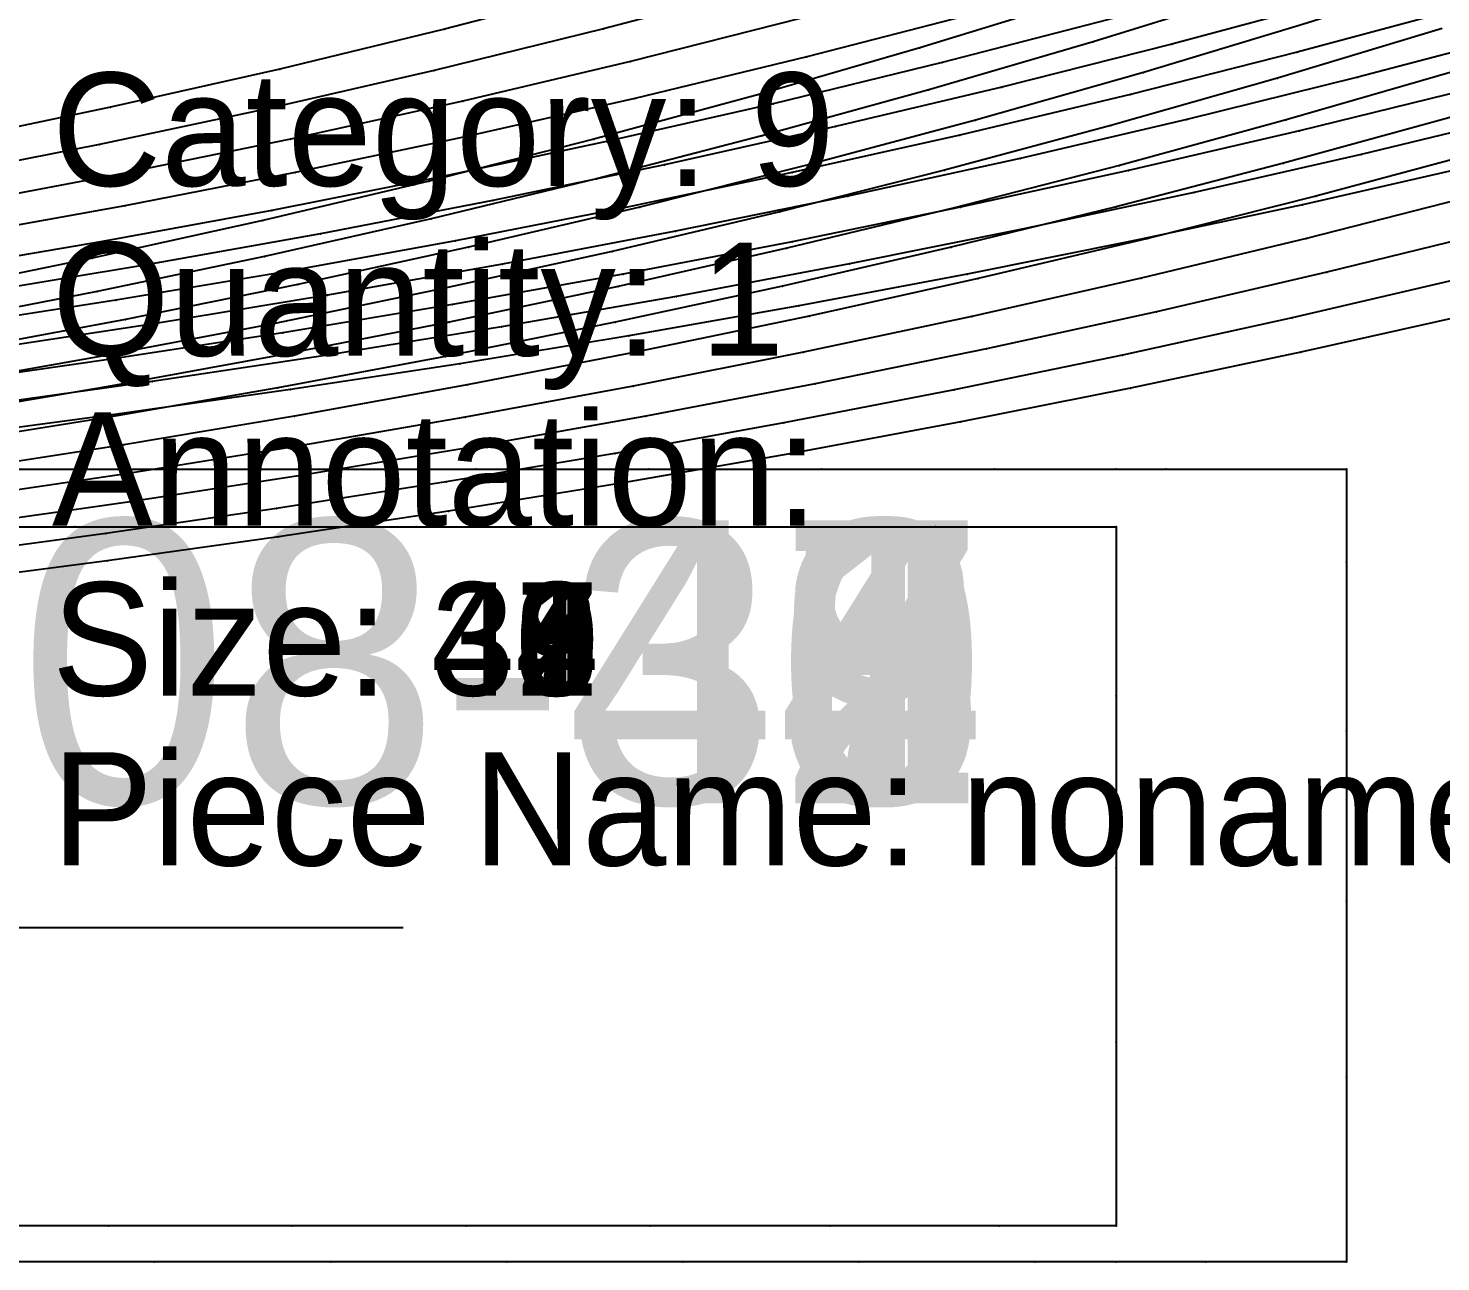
# Model space of a CAD drawing. Extents: x -2408 to 1029, y -526 to 2095.
# Drawn here: x 503.4 to 628.2, y 1315.1 to 1424 of the extents above; entities that cross this region are included whole.
import ezdxf

# ---------------------------------------------------------------- set-up
doc = ezdxf.new("R2010")
doc.units = 0
doc.layers.add('TEXT', color=7, linetype='Continuous')

# ---------------------------------------------------------------- blocks, each defined once
blk = doc.blocks.new(' -30')
at = {"layer": '1'}
blk.add_lwpolyline([(219.371839, 980.464949), (204.897519, 975.358333), (190.61272, 970.499773), (175.89827, 965.724167), (161.474439, 961.294645), (147.270055, 957.182145), (132.709902, 953.223638), (118.164563, 949.522165), (103.484284, 946.035751), (88.398786, 942.707071), (73.615428, 939.68744), (58.483676, 936.83641), (43.616732, 934.260061), (28.482044, 931.848513), (13.553322, 929.659705), (-1.822108, 927.580418), (-16.794361, 925.711826)], dxfattribs=at)
at = {"layer": '14'}
blk.add_lwpolyline([(221.335671, 994.693965), (206.941998, 989.526014), (192.480177, 984.520378), (177.890002, 979.692252), (163.289057, 975.10716), (149.057305, 970.891915), (134.311954, 966.791847), (119.499399, 962.940196), (104.958488, 959.413145), (90.028472, 956.046163), (75.046687, 952.918675), (59.910494, 950.006522), (44.840308, 947.342342), (29.635442, 944.875886), (14.498732, 942.621702), (-0.757536, 940.527919), (-15.940118, 938.605887)], dxfattribs=at)
at = {"layer": '3'}
for p in [(119.499399, 962.940196), (161.474439, 961.294645), (104.958488, 959.413145), (147.270055, 957.182145), (90.028472, 956.046163), (132.709902, 953.223638), (118.164563, 949.522165), (103.484284, 946.035751), (88.398786, 942.707071)]:
    blk.add_point(p, dxfattribs=at)
blk = doc.blocks.new('-30')
at = {"layer": '1'}
blk.add_lwpolyline([(254.476055, 710.970078), (269.894647, 710.970078), (285.173326, 710.970078), (300.627016, 710.970078), (315.905698, 710.970078), (331.144233, 710.970078), (346.422912, 710.970078), (357.174568, 710.970078), (361.592624, 710.970078), (377.494583, 710.970078), (377.494583, 702.757006), (377.494583, 687.830147), (377.494583, 672.819426), (377.494583, 657.302), (377.494583, 640.993118), (365.049252, 640.993118), (357.174568, 640.993118), (350.006083, 640.993118), (334.456517, 640.993118), (318.906934, 640.993118), (303.369102, 640.993118), (287.81953, 640.993118), (272.261036, 640.993118), (256.711458, 640.993118)], dxfattribs=at)
at = {"layer": '14'}
blk.add_lwpolyline([(250.181366, 705.890045), (265.227696, 705.890045), (280.355501, 705.890045), (295.359099, 705.890045), (310.486899, 705.890045), (325.525593, 705.890045), (341.212116, 705.890045), (357.174568, 705.890045), (357.174568, 705.890045), (357.174568, 690.948372), (357.174568, 675.75178), (357.174568, 660.385007), (357.174568, 644.168091), (357.174568, 644.168091), (346.829819, 644.168091), (331.91081, 644.168091), (316.027399, 644.168091), (299.78435, 644.168091), (284.36407, 644.168091), (268.186773, 644.168091), (249.224637, 644.168091)], dxfattribs=at)
at = {"layer": '2'}
for p in [(377.494583, 710.970078), (357.174568, 705.890045), (357.174568, 644.168091), (377.494583, 640.993118)]:
    blk.add_point(p, dxfattribs=at)
at = {"layer": '3'}
for p in [(269.894647, 710.970078), (285.173326, 710.970078), (300.627016, 710.970078), (315.905698, 710.970078), (331.144233, 710.970078), (346.422912, 710.970078), (357.174568, 710.970078), (361.592624, 710.970078), (265.227696, 705.890045), (280.355501, 705.890045), (295.359099, 705.890045), (310.486899, 705.890045), (325.525593, 705.890045), (341.212116, 705.890045), (357.174568, 705.890045), (377.494583, 702.757006), (357.174568, 690.948372), (377.494583, 687.830147), (357.174568, 675.75178), (377.494583, 672.819426), (357.174568, 660.385007), (377.494583, 657.302), (268.186773, 644.168091), (284.36407, 644.168091), (299.78435, 644.168091), (316.027399, 644.168091), (331.91081, 644.168091), (346.829819, 644.168091), (357.174568, 644.168091), (272.261036, 640.993118), (287.81953, 640.993118), (303.369102, 640.993118), (318.906934, 640.993118), (334.456517, 640.993118), (350.006083, 640.993118), (357.174568, 640.993118), (365.049252, 640.993118)]:
    blk.add_point(p, dxfattribs=at)
at = {"layer": '4'}
for p in [(357.174568, 710.970078), (357.174568, 705.890045), (357.174568, 644.168091), (357.174568, 640.993118)]:
    blk.add_point(p, dxfattribs=at)
at = {"layer": '7'}
blk.add_line((199.881668, 670.514069), (294.217625, 670.514069), dxfattribs=at)
at = {"layer": '1'}
for s, p in [('Category: 9', (263.194485, 735.981598)), ('Quantity: 1', (263.194485, 720.981598)), ('Annotation: ', (263.194485, 705.981598)), ('Size: 30', (263.194485, 690.981598)), ('Piece Name: noname', (263.194485, 675.981598))]:
    blk.add_text(s, height=10, dxfattribs=at).set_placement(p)
at = {"layer": 'TEXT', "color": 7}
blk.add_text('g08-30', height=25, dxfattribs=at).set_placement((241.65, 681.46))
blk = doc.blocks.new(' -31')
at = {"layer": '1'}
blk.add_lwpolyline([(219.857867, 975.87892), (205.622968, 971.021377), (191.274264, 966.332788), (176.777294, 961.830073), (162.292495, 957.58023), (147.544273, 953.509194), (132.93039, 949.727028), (118.347098, 946.195779), (103.622757, 942.869792), (88.846664, 939.767564), (74.028881, 936.886349), (59.221606, 934.227884), (44.328767, 931.764617), (28.970927, 929.425578), (14.022593, 927.325981), (-1.074514, 925.367278), (-16.06261, 923.572989)], dxfattribs=at)
at = {"layer": '14'}
blk.add_lwpolyline([(220.562271, 989.582892), (206.261899, 984.636801), (191.836249, 979.853162), (177.406281, 975.297875), (162.757441, 970.925727), (148.187858, 966.836368), (133.553548, 962.983394), (118.589086, 959.300981), (103.838785, 955.919554), (89.038004, 952.766953), (74.080566, 949.818442), (59.192565, 947.112229), (44.268387, 944.614557), (29.211158, 942.297216), (14.229339, 940.172583), (-0.871421, 938.191961), (-15.893527, 936.374721)], dxfattribs=at)
at = {"layer": '3'}
for p in [(133.553548, 962.983394), (176.777294, 961.830073), (118.589086, 959.300981), (162.292495, 957.58023), (103.838785, 955.919554), (147.544273, 953.509194), (89.038004, 952.766953), (132.93039, 949.727028), (118.347098, 946.195779), (103.622757, 942.869792), (88.846664, 939.767564)]:
    blk.add_point(p, dxfattribs=at)
blk = doc.blocks.new('-31')
at = {"layer": '1'}
blk.add_lwpolyline([(254.476055, 710.970078), (269.894647, 710.970078), (285.173326, 710.970078), (300.627016, 710.970078), (315.905698, 710.970078), (331.144233, 710.970078), (346.422912, 710.970078), (357.174568, 710.970078), (361.592624, 710.970078), (377.494583, 710.970078), (377.494583, 702.757006), (377.494583, 687.830147), (377.494583, 672.819426), (377.494583, 657.302), (377.494583, 640.993118), (365.049252, 640.993118), (357.174568, 640.993118), (350.006083, 640.993118), (334.456517, 640.993118), (318.906934, 640.993118), (303.369102, 640.993118), (287.81953, 640.993118), (272.261036, 640.993118), (256.711458, 640.993118)], dxfattribs=at)
at = {"layer": '14'}
blk.add_lwpolyline([(250.181366, 705.890045), (265.227696, 705.890045), (280.355501, 705.890045), (295.359099, 705.890045), (310.486899, 705.890045), (325.525593, 705.890045), (341.212116, 705.890045), (357.174568, 705.890045), (357.174568, 705.890045), (357.174568, 690.948372), (357.174568, 675.75178), (357.174568, 660.385007), (357.174568, 644.168091), (357.174568, 644.168091), (346.829819, 644.168091), (331.91081, 644.168091), (316.027399, 644.168091), (299.78435, 644.168091), (284.36407, 644.168091), (268.186773, 644.168091), (249.224637, 644.168091)], dxfattribs=at)
at = {"layer": '2'}
for p in [(377.494583, 710.970078), (357.174568, 705.890045), (357.174568, 644.168091), (377.494583, 640.993118)]:
    blk.add_point(p, dxfattribs=at)
at = {"layer": '3'}
for p in [(269.894647, 710.970078), (285.173326, 710.970078), (300.627016, 710.970078), (315.905698, 710.970078), (331.144233, 710.970078), (346.422912, 710.970078), (357.174568, 710.970078), (361.592624, 710.970078), (265.227696, 705.890045), (280.355501, 705.890045), (295.359099, 705.890045), (310.486899, 705.890045), (325.525593, 705.890045), (341.212116, 705.890045), (357.174568, 705.890045), (377.494583, 702.757006), (357.174568, 690.948372), (377.494583, 687.830147), (357.174568, 675.75178), (377.494583, 672.819426), (357.174568, 660.385007), (377.494583, 657.302), (268.186773, 644.168091), (284.36407, 644.168091), (299.78435, 644.168091), (316.027399, 644.168091), (331.91081, 644.168091), (346.829819, 644.168091), (357.174568, 644.168091), (272.261036, 640.993118), (287.81953, 640.993118), (303.369102, 640.993118), (318.906934, 640.993118), (334.456517, 640.993118), (350.006083, 640.993118), (357.174568, 640.993118), (365.049252, 640.993118)]:
    blk.add_point(p, dxfattribs=at)
at = {"layer": '4'}
for p in [(357.174568, 710.970078), (357.174568, 705.890045), (357.174568, 644.168091), (357.174568, 640.993118)]:
    blk.add_point(p, dxfattribs=at)
at = {"layer": '7'}
blk.add_line((199.881668, 670.514069), (294.217625, 670.514069), dxfattribs=at)
at = {"layer": '1'}
for s, p in [('Category: 9', (263.194485, 735.981598)), ('Quantity: 1', (263.194485, 720.981598)), ('Annotation: ', (263.194485, 705.981598)), ('Size: 31', (263.194485, 690.981598)), ('Piece Name: noname', (263.194485, 675.981598))]:
    blk.add_text(s, height=10, dxfattribs=at).set_placement(p)
at = {"layer": 'TEXT', "color": 7}
blk.add_text('g08-31', height=25, dxfattribs=at).set_placement((241.65, 681.46))
blk = doc.blocks.new(' -32')
at = {"layer": '1'}
blk.add_lwpolyline([(210.364599, 968.146057), (195.655611, 963.47221), (181.238031, 959.126345), (166.393119, 954.903956), (151.730816, 950.981879), (136.760752, 947.22716), (121.639578, 943.684047), (106.560619, 940.393873), (91.330345, 937.310262), (76.160148, 934.470587), (60.90343, 931.837583), (45.660933, 929.416777), (30.404479, 927.182491), (15.110406, 925.11284), (0.117968, 923.23896), (-15.214274, 921.474065)], dxfattribs=at)
at = {"layer": '14'}
blk.add_lwpolyline([(210.274209, 981.480985), (195.450557, 976.711731), (180.556721, 972.165743), (166.062207, 967.992017), (151.030064, 963.923373), (135.934062, 960.09737), (121.133007, 956.593085), (105.925133, 953.240219), (90.667766, 950.121329), (75.889856, 947.327482), (60.549207, 944.65308), (45.710204, 942.271121), (30.305737, 939.994784), (14.876294, 937.892793), (-0.029895, 936.012998), (-15.497729, 934.217485)], dxfattribs=at)
at = {"layer": '3'}
for p in [(135.934062, 960.09737), (181.238031, 959.126345), (121.133007, 956.593085), (166.393119, 954.903956), (105.925133, 953.240219), (151.730816, 950.981879), (90.667766, 950.121329), (136.760752, 947.22716), (121.639578, 943.684047), (106.560619, 940.393873), (91.330345, 937.310262)]:
    blk.add_point(p, dxfattribs=at)
blk = doc.blocks.new('-32')
at = {"layer": '1'}
blk.add_lwpolyline([(254.476055, 710.970078), (269.894647, 710.970078), (285.173326, 710.970078), (300.627016, 710.970078), (315.905698, 710.970078), (331.144233, 710.970078), (346.422912, 710.970078), (357.174568, 710.970078), (361.592624, 710.970078), (377.494583, 710.970078), (377.494583, 702.757006), (377.494583, 687.830147), (377.494583, 672.819426), (377.494583, 657.302), (377.494583, 640.993118), (365.049252, 640.993118), (357.174568, 640.993118), (350.006083, 640.993118), (334.456517, 640.993118), (318.906934, 640.993118), (303.369102, 640.993118), (287.81953, 640.993118), (272.261036, 640.993118), (256.711458, 640.993118)], dxfattribs=at)
at = {"layer": '14'}
blk.add_lwpolyline([(250.181366, 705.890045), (265.227696, 705.890045), (280.355501, 705.890045), (295.359099, 705.890045), (310.486899, 705.890045), (325.525593, 705.890045), (341.212116, 705.890045), (357.174568, 705.890045), (357.174568, 705.890045), (357.174568, 690.948372), (357.174568, 675.75178), (357.174568, 660.385007), (357.174568, 644.168091), (357.174568, 644.168091), (346.829819, 644.168091), (331.91081, 644.168091), (316.027399, 644.168091), (299.78435, 644.168091), (284.36407, 644.168091), (268.186773, 644.168091), (249.224637, 644.168091)], dxfattribs=at)
at = {"layer": '2'}
for p in [(377.494583, 710.970078), (357.174568, 705.890045), (357.174568, 644.168091), (377.494583, 640.993118)]:
    blk.add_point(p, dxfattribs=at)
at = {"layer": '3'}
for p in [(269.894647, 710.970078), (285.173326, 710.970078), (300.627016, 710.970078), (315.905698, 710.970078), (331.144233, 710.970078), (346.422912, 710.970078), (357.174568, 710.970078), (361.592624, 710.970078), (265.227696, 705.890045), (280.355501, 705.890045), (295.359099, 705.890045), (310.486899, 705.890045), (325.525593, 705.890045), (341.212116, 705.890045), (357.174568, 705.890045), (377.494583, 702.757006), (357.174568, 690.948372), (377.494583, 687.830147), (357.174568, 675.75178), (377.494583, 672.819426), (357.174568, 660.385007), (377.494583, 657.302), (268.186773, 644.168091), (284.36407, 644.168091), (299.78435, 644.168091), (316.027399, 644.168091), (331.91081, 644.168091), (346.829819, 644.168091), (357.174568, 644.168091), (272.261036, 640.993118), (287.81953, 640.993118), (303.369102, 640.993118), (318.906934, 640.993118), (334.456517, 640.993118), (350.006083, 640.993118), (357.174568, 640.993118), (365.049252, 640.993118)]:
    blk.add_point(p, dxfattribs=at)
at = {"layer": '4'}
for p in [(357.174568, 710.970078), (357.174568, 705.890045), (357.174568, 644.168091), (357.174568, 640.993118)]:
    blk.add_point(p, dxfattribs=at)
at = {"layer": '7'}
blk.add_line((199.881668, 670.514069), (294.217625, 670.514069), dxfattribs=at)
at = {"layer": '1'}
for s, p in [('Category: 9', (263.194485, 735.981598)), ('Quantity: 1', (263.194485, 720.981598)), ('Annotation: ', (263.194485, 705.981598)), ('Size: 32', (263.194485, 690.981598)), ('Piece Name: noname', (263.194485, 675.981598))]:
    blk.add_text(s, height=10, dxfattribs=at).set_placement(p)
at = {"layer": 'TEXT', "color": 7}
blk.add_text('g08-32', height=25, dxfattribs=at).set_placement((241.65, 681.46))
blk = doc.blocks.new(' -33')
at = {"layer": '1'}
blk.add_lwpolyline([(207.617936, 962.994501), (193.064115, 958.612652), (178.346321, 954.423466), (163.665673, 950.487449), (149.114829, 946.819649), (134.323275, 943.323471), (119.404475, 940.02864), (104.517089, 936.966438), (89.418252, 934.084416), (74.450729, 931.441655), (59.338726, 928.978533), (44.308779, 926.718636), (29.197201, 924.615951), (14.123243, 922.671332), (-1.2104, 920.84544), (-16.319175, 919.193337)], dxfattribs=at)
at = {"layer": '14'}
blk.add_lwpolyline([(210.726883, 977.274737), (196.064024, 972.749859), (181.175863, 968.403239), (166.379039, 964.334894), (151.520569, 960.496388), (136.31871, 956.819283), (121.349292, 953.43957), (106.33147, 950.282574), (91.26954, 947.344777), (76.050213, 944.601286), (60.91301, 942.084598), (45.637376, 939.745064), (30.44328, 937.599295), (15.124464, 935.597632), (-0.109531, 933.755664), (-15.360405, 932.061884)], dxfattribs=at)
at = {"layer": '3'}
for p in [(151.520569, 960.496388), (193.064115, 958.612652), (136.31871, 956.819283), (178.346321, 954.423466), (121.349292, 953.43957), (163.665673, 950.487449), (106.33147, 950.282574), (91.26954, 947.344777), (149.114829, 946.819649), (134.323275, 943.323471), (119.404475, 940.02864), (104.517089, 936.966438), (89.418252, 934.084416)]:
    blk.add_point(p, dxfattribs=at)
blk = doc.blocks.new('-33')
at = {"layer": '1'}
blk.add_lwpolyline([(254.476055, 710.970078), (269.894647, 710.970078), (285.173326, 710.970078), (300.627016, 710.970078), (315.905698, 710.970078), (331.144233, 710.970078), (346.422912, 710.970078), (357.174568, 710.970078), (361.592624, 710.970078), (377.494583, 710.970078), (377.494583, 702.757006), (377.494583, 687.830147), (377.494583, 672.819426), (377.494583, 657.302), (377.494583, 640.993118), (365.049252, 640.993118), (357.174568, 640.993118), (350.006083, 640.993118), (334.456517, 640.993118), (318.906934, 640.993118), (303.369102, 640.993118), (287.81953, 640.993118), (272.261036, 640.993118), (256.711458, 640.993118)], dxfattribs=at)
at = {"layer": '14'}
blk.add_lwpolyline([(250.181366, 705.890045), (265.227696, 705.890045), (280.355501, 705.890045), (295.359099, 705.890045), (310.486899, 705.890045), (325.525593, 705.890045), (341.212116, 705.890045), (357.174568, 705.890045), (357.174568, 705.890045), (357.174568, 690.948372), (357.174568, 675.75178), (357.174568, 660.385007), (357.174568, 644.168091), (357.174568, 644.168091), (346.829819, 644.168091), (331.91081, 644.168091), (316.027399, 644.168091), (299.78435, 644.168091), (284.36407, 644.168091), (268.186773, 644.168091), (249.224637, 644.168091)], dxfattribs=at)
at = {"layer": '2'}
for p in [(377.494583, 710.970078), (357.174568, 705.890045), (357.174568, 644.168091), (377.494583, 640.993118)]:
    blk.add_point(p, dxfattribs=at)
at = {"layer": '3'}
for p in [(269.894647, 710.970078), (285.173326, 710.970078), (300.627016, 710.970078), (315.905698, 710.970078), (331.144233, 710.970078), (346.422912, 710.970078), (357.174568, 710.970078), (361.592624, 710.970078), (265.227696, 705.890045), (280.355501, 705.890045), (295.359099, 705.890045), (310.486899, 705.890045), (325.525593, 705.890045), (341.212116, 705.890045), (357.174568, 705.890045), (377.494583, 702.757006), (357.174568, 690.948372), (377.494583, 687.830147), (357.174568, 675.75178), (377.494583, 672.819426), (357.174568, 660.385007), (377.494583, 657.302), (268.186773, 644.168091), (284.36407, 644.168091), (299.78435, 644.168091), (316.027399, 644.168091), (331.91081, 644.168091), (346.829819, 644.168091), (357.174568, 644.168091), (272.261036, 640.993118), (287.81953, 640.993118), (303.369102, 640.993118), (318.906934, 640.993118), (334.456517, 640.993118), (350.006083, 640.993118), (357.174568, 640.993118), (365.049252, 640.993118)]:
    blk.add_point(p, dxfattribs=at)
at = {"layer": '4'}
for p in [(357.174568, 710.970078), (357.174568, 705.890045), (357.174568, 644.168091), (357.174568, 640.993118)]:
    blk.add_point(p, dxfattribs=at)
at = {"layer": '7'}
blk.add_line((199.881668, 670.514069), (294.217625, 670.514069), dxfattribs=at)
at = {"layer": '1'}
for s, p in [('Category: 9', (263.194485, 735.981598)), ('Quantity: 1', (263.194485, 720.981598)), ('Annotation: ', (263.194485, 705.981598)), ('Size: 33', (263.194485, 690.981598)), ('Piece Name: noname', (263.194485, 675.981598))]:
    blk.add_text(s, height=10, dxfattribs=at).set_placement(p)
at = {"layer": 'TEXT', "color": 7}
blk.add_text('g08-33', height=25, dxfattribs=at).set_placement((241.65, 681.46))
blk = doc.blocks.new(' -34')
at = {"layer": '1'}
blk.add_lwpolyline([(323.77489, 999.382238), (309.583376, 993.859295), (295.338138, 988.470214), (281.109108, 983.246678), (266.762095, 978.134692), (252.286896, 973.137388), (237.838157, 968.31986), (223.103092, 963.607844), (208.533138, 959.17013), (193.822696, 954.922633), (179.127966, 950.917417), (164.555811, 947.175497), (149.750125, 943.602201), (134.836432, 940.230283), (119.93429, 937.083574), (104.830533, 934.115456), (89.846717, 931.384189), (74.719554, 928.832767), (59.6705, 926.488073), (44.544948, 924.308318), (29.448365, 922.292712), (14.010065, 920.384045), (-1.122059, 918.654773), (-16.32217, 917.059944)], dxfattribs=at)
at = {"layer": '14'}
blk.add_lwpolyline([(321.972214, 1012.318899), (307.630625, 1006.716876), (292.984256, 1001.141484), (278.832073, 995.92992), (264.64197, 990.856715), (250.39518, 985.909134), (236.097147, 981.112509), (221.672535, 976.46891), (207.255591, 972.041156), (192.613338, 967.776616), (178.070848, 963.777746), (163.47022, 959.995221), (148.521494, 956.358438), (133.815609, 953.008436), (119.06352, 949.868753), (104.26908, 946.936219), (89.315343, 944.18609), (74.447671, 941.655685), (59.438948, 939.295019), (44.51444, 937.126641), (29.567738, 935.115528), (14.496622, 933.232545), (-0.484855, 931.500543), (-15.863097, 929.870438)], dxfattribs=at)
at = {"layer": '3'}
for p in [(163.47022, 959.995221), (148.521494, 956.358438), (193.822696, 954.922633), (133.815609, 953.008436), (179.127966, 950.917417), (119.06352, 949.868753), (104.26908, 946.936219), (164.555811, 947.175497), (89.315343, 944.18609), (149.750125, 943.602201), (134.836432, 940.230283), (119.93429, 937.083574), (104.830533, 934.115456), (89.846717, 931.384189)]:
    blk.add_point(p, dxfattribs=at)
blk = doc.blocks.new('-34')
at = {"layer": '1'}
blk.add_lwpolyline([(254.476055, 710.970078), (269.894647, 710.970078), (285.173326, 710.970078), (300.627016, 710.970078), (315.905698, 710.970078), (331.144233, 710.970078), (346.422912, 710.970078), (357.174568, 710.970078), (361.592624, 710.970078), (377.494583, 710.970078), (377.494583, 702.757006), (377.494583, 687.830147), (377.494583, 672.819426), (377.494583, 657.302), (377.494583, 640.993118), (365.049252, 640.993118), (357.174568, 640.993118), (350.006083, 640.993118), (334.456517, 640.993118), (318.906934, 640.993118), (303.369102, 640.993118), (287.81953, 640.993118), (272.261036, 640.993118), (256.711458, 640.993118)], dxfattribs=at)
at = {"layer": '14'}
blk.add_lwpolyline([(250.181366, 705.890045), (265.227696, 705.890045), (280.355501, 705.890045), (295.359099, 705.890045), (310.486899, 705.890045), (325.525593, 705.890045), (341.212116, 705.890045), (357.174568, 705.890045), (357.174568, 705.890045), (357.174568, 690.948372), (357.174568, 675.75178), (357.174568, 660.385007), (357.174568, 644.168091), (357.174568, 644.168091), (346.829819, 644.168091), (331.91081, 644.168091), (316.027399, 644.168091), (299.78435, 644.168091), (284.36407, 644.168091), (268.186773, 644.168091), (249.224637, 644.168091)], dxfattribs=at)
at = {"layer": '2'}
for p in [(377.494583, 710.970078), (357.174568, 705.890045), (357.174568, 644.168091), (377.494583, 640.993118)]:
    blk.add_point(p, dxfattribs=at)
at = {"layer": '3'}
for p in [(269.894647, 710.970078), (285.173326, 710.970078), (300.627016, 710.970078), (315.905698, 710.970078), (331.144233, 710.970078), (346.422912, 710.970078), (357.174568, 710.970078), (361.592624, 710.970078), (265.227696, 705.890045), (280.355501, 705.890045), (295.359099, 705.890045), (310.486899, 705.890045), (325.525593, 705.890045), (341.212116, 705.890045), (357.174568, 705.890045), (377.494583, 702.757006), (357.174568, 690.948372), (377.494583, 687.830147), (357.174568, 675.75178), (377.494583, 672.819426), (357.174568, 660.385007), (377.494583, 657.302), (268.186773, 644.168091), (284.36407, 644.168091), (299.78435, 644.168091), (316.027399, 644.168091), (331.91081, 644.168091), (346.829819, 644.168091), (357.174568, 644.168091), (272.261036, 640.993118), (287.81953, 640.993118), (303.369102, 640.993118), (318.906934, 640.993118), (334.456517, 640.993118), (350.006083, 640.993118), (357.174568, 640.993118), (365.049252, 640.993118)]:
    blk.add_point(p, dxfattribs=at)
at = {"layer": '4'}
for p in [(357.174568, 710.970078), (357.174568, 705.890045), (357.174568, 644.168091), (357.174568, 640.993118)]:
    blk.add_point(p, dxfattribs=at)
at = {"layer": '7'}
blk.add_line((199.881668, 670.514069), (294.217625, 670.514069), dxfattribs=at)
at = {"layer": '1'}
for s, p in [('Category: 9', (263.194485, 735.981598)), ('Quantity: 1', (263.194485, 720.981598)), ('Annotation: ', (263.194485, 705.981598)), ('Size: 34', (263.194485, 690.981598)), ('Piece Name: noname', (263.194485, 675.981598))]:
    blk.add_text(s, height=10, dxfattribs=at).set_placement(p)
at = {"layer": 'TEXT', "color": 7}
blk.add_text('g08-34', height=25, dxfattribs=at).set_placement((241.65, 681.46))
blk = doc.blocks.new(' -35')
at = {"layer": '1'}
blk.add_lwpolyline([(324.395031, 994.319508), (310.122707, 988.916618), (295.777125, 983.645488), (281.137255, 978.433597), (266.689322, 973.449837), (251.956224, 968.528416), (237.405527, 963.853334), (222.877869, 959.398779), (208.204056, 955.124754), (193.609526, 951.100939), (178.818648, 947.251648), (164.247615, 943.680786), (149.353601, 940.252384), (134.579422, 937.067447), (119.596453, 934.051586), (104.785757, 931.276596), (89.728332, 928.65774), (74.835692, 926.259145), (59.179039, 923.928092), (44.541241, 921.910511), (29.381633, 919.969584), (14.403487, 918.187392), (-1.331187, 916.461199), (-16.228949, 914.967156)], dxfattribs=at)
at = {"layer": '14'}
blk.add_lwpolyline([(330.768901, 1010.399033), (316.325273, 1004.817432), (301.918447, 999.41246), (287.364578, 994.123794), (272.773971, 988.973141), (258.12432, 983.956046), (243.349791, 979.078066), (228.58532, 974.409139), (213.758052, 969.943316), (198.699287, 965.649797), (183.744555, 961.62825), (168.731563, 957.828542), (154.048305, 954.33759), (138.932362, 950.971169), (123.770254, 947.820037), (108.565897, 944.880925), (93.199124, 942.128623), (77.922058, 939.599068), (62.501389, 937.241845), (47.168491, 935.077929), (31.115596, 932.983628), (16.332593, 931.194477), (0.943787, 929.472944), (-14.151574, 927.926407)], dxfattribs=at)
at = {"layer": '3'}
for p in [(183.744555, 961.62825), (168.731563, 957.828542), (154.048305, 954.33759), (138.932362, 950.971169), (193.609526, 951.100939), (123.770254, 947.820037), (178.818648, 947.251648), (108.565897, 944.880925), (164.247615, 943.680786), (93.199124, 942.128623), (149.353601, 940.252384), (134.579422, 937.067447), (119.596453, 934.051586), (104.785757, 931.276596), (89.728332, 928.65774)]:
    blk.add_point(p, dxfattribs=at)
blk = doc.blocks.new('-35')
at = {"layer": '1'}
blk.add_lwpolyline([(254.476055, 710.970078), (269.894647, 710.970078), (285.173326, 710.970078), (300.627016, 710.970078), (315.905698, 710.970078), (331.144233, 710.970078), (346.422912, 710.970078), (357.174568, 710.970078), (361.592624, 710.970078), (377.494583, 710.970078), (377.494583, 702.757006), (377.494583, 687.830147), (377.494583, 672.819426), (377.494583, 657.302), (377.494583, 640.993118), (365.049252, 640.993118), (357.174568, 640.993118), (350.006083, 640.993118), (334.456517, 640.993118), (318.906934, 640.993118), (303.369102, 640.993118), (287.81953, 640.993118), (272.261036, 640.993118), (256.711458, 640.993118)], dxfattribs=at)
at = {"layer": '14'}
blk.add_lwpolyline([(250.181366, 705.890045), (265.227696, 705.890045), (280.355501, 705.890045), (295.359099, 705.890045), (310.486899, 705.890045), (325.525593, 705.890045), (341.212116, 705.890045), (357.174568, 705.890045), (357.174568, 705.890045), (357.174568, 690.948372), (357.174568, 675.75178), (357.174568, 660.385007), (357.174568, 644.168091), (357.174568, 644.168091), (346.829819, 644.168091), (331.91081, 644.168091), (316.027399, 644.168091), (299.78435, 644.168091), (284.36407, 644.168091), (268.186773, 644.168091), (249.224637, 644.168091)], dxfattribs=at)
at = {"layer": '2'}
for p in [(377.494583, 710.970078), (357.174568, 705.890045), (357.174568, 644.168091), (377.494583, 640.993118)]:
    blk.add_point(p, dxfattribs=at)
at = {"layer": '3'}
for p in [(269.894647, 710.970078), (285.173326, 710.970078), (300.627016, 710.970078), (315.905698, 710.970078), (331.144233, 710.970078), (346.422912, 710.970078), (357.174568, 710.970078), (361.592624, 710.970078), (265.227696, 705.890045), (280.355501, 705.890045), (295.359099, 705.890045), (310.486899, 705.890045), (325.525593, 705.890045), (341.212116, 705.890045), (357.174568, 705.890045), (377.494583, 702.757006), (357.174568, 690.948372), (377.494583, 687.830147), (357.174568, 675.75178), (377.494583, 672.819426), (357.174568, 660.385007), (377.494583, 657.302), (268.186773, 644.168091), (284.36407, 644.168091), (299.78435, 644.168091), (316.027399, 644.168091), (331.91081, 644.168091), (346.829819, 644.168091), (357.174568, 644.168091), (272.261036, 640.993118), (287.81953, 640.993118), (303.369102, 640.993118), (318.906934, 640.993118), (334.456517, 640.993118), (350.006083, 640.993118), (357.174568, 640.993118), (365.049252, 640.993118)]:
    blk.add_point(p, dxfattribs=at)
at = {"layer": '4'}
for p in [(357.174568, 710.970078), (357.174568, 705.890045), (357.174568, 644.168091), (357.174568, 640.993118)]:
    blk.add_point(p, dxfattribs=at)
at = {"layer": '7'}
blk.add_line((199.881668, 670.514069), (294.217625, 670.514069), dxfattribs=at)
at = {"layer": '1'}
for s, p in [('Category: 9', (263.194485, 735.981598)), ('Quantity: 1', (263.194485, 720.981598)), ('Annotation: ', (263.194485, 705.981598)), ('Size: 35', (263.194485, 690.981598)), ('Piece Name: noname', (263.194485, 675.981598))]:
    blk.add_text(s, height=10, dxfattribs=at).set_placement(p)
at = {"layer": 'TEXT', "color": 7}
blk.add_text('g08-35', height=25, dxfattribs=at).set_placement((241.65, 681.46))
blk = doc.blocks.new(' -36')
at = {"layer": '1'}
blk.add_lwpolyline([(327.665091, 990.406515), (313.365199, 985.106301), (298.96887, 979.947551), (284.431298, 974.897587), (269.941111, 970.007791), (255.322968, 965.246675), (240.723951, 960.691952), (225.785996, 956.252088), (211.066507, 952.102962), (196.44568, 948.202843), (181.61533, 944.469296), (166.641703, 940.921957), (151.713226, 937.602397), (136.533123, 934.443816), (121.520277, 931.529785), (106.279591, 928.778564), (91.196515, 926.253528), (76.000404, 923.896584), (60.862701, 921.722258), (45.703331, 919.703248), (30.553345, 917.828484), (15.36051, 916.081235), (0.366159, 914.490822), (-14.855243, 913.015167)], dxfattribs=at)
at = {"layer": '14'}
blk.add_lwpolyline([(324.861905, 1002.891461), (310.637429, 997.630582), (296.362728, 992.506399), (282.056179, 987.509353), (267.692629, 982.640505), (253.205126, 977.903093), (238.733456, 973.364898), (224.20328, 969.017382), (209.441662, 964.827063), (194.792668, 960.895344), (180.089203, 957.171235), (165.024906, 953.581888), (150.222543, 950.273097), (135.376578, 947.166184), (120.490573, 944.258239), (105.44078, 941.523952), (90.485111, 939.003368), (74.786101, 936.556132), (60.373333, 934.476824), (45.341251, 932.46284), (30.179325, 930.574341), (15.113374, 928.831544), (0.032828, 927.222548), (-15.463604, 925.711815)], dxfattribs=at)
at = {"layer": '3'}
for p in [(194.792668, 960.895344), (180.089203, 957.171235), (165.024906, 953.581888), (150.222543, 950.273097), (196.44568, 948.202843), (135.376578, 947.166184), (120.490573, 944.258239), (181.61533, 944.469296), (105.44078, 941.523952), (166.641703, 940.921957), (90.485111, 939.003368), (151.713226, 937.602397), (136.533123, 934.443816), (121.520277, 931.529785), (106.279591, 928.778564), (91.196515, 926.253528)]:
    blk.add_point(p, dxfattribs=at)
blk = doc.blocks.new('-36')
at = {"layer": '1'}
blk.add_lwpolyline([(254.476055, 710.970078), (269.894647, 710.970078), (285.173326, 710.970078), (300.627016, 710.970078), (315.905698, 710.970078), (331.144233, 710.970078), (346.422912, 710.970078), (357.174568, 710.970078), (361.592624, 710.970078), (377.494583, 710.970078), (377.494583, 702.757006), (377.494583, 687.830147), (377.494583, 672.819426), (377.494583, 657.302), (377.494583, 640.993118), (365.049252, 640.993118), (357.174568, 640.993118), (350.006083, 640.993118), (334.456517, 640.993118), (318.906934, 640.993118), (303.369102, 640.993118), (287.81953, 640.993118), (272.261036, 640.993118), (256.711458, 640.993118)], dxfattribs=at)
at = {"layer": '14'}
blk.add_lwpolyline([(250.181366, 705.890045), (265.227696, 705.890045), (280.355501, 705.890045), (295.359099, 705.890045), (310.486899, 705.890045), (325.525593, 705.890045), (341.212116, 705.890045), (357.174568, 705.890045), (357.174568, 705.890045), (357.174568, 690.948372), (357.174568, 675.75178), (357.174568, 660.385007), (357.174568, 644.168091), (357.174568, 644.168091), (346.829819, 644.168091), (331.91081, 644.168091), (316.027399, 644.168091), (299.78435, 644.168091), (284.36407, 644.168091), (268.186773, 644.168091), (249.224637, 644.168091)], dxfattribs=at)
at = {"layer": '2'}
for p in [(377.494583, 710.970078), (357.174568, 705.890045), (357.174568, 644.168091), (377.494583, 640.993118)]:
    blk.add_point(p, dxfattribs=at)
at = {"layer": '3'}
for p in [(269.894647, 710.970078), (285.173326, 710.970078), (300.627016, 710.970078), (315.905698, 710.970078), (331.144233, 710.970078), (346.422912, 710.970078), (357.174568, 710.970078), (361.592624, 710.970078), (265.227696, 705.890045), (280.355501, 705.890045), (295.359099, 705.890045), (310.486899, 705.890045), (325.525593, 705.890045), (341.212116, 705.890045), (357.174568, 705.890045), (377.494583, 702.757006), (357.174568, 690.948372), (377.494583, 687.830147), (357.174568, 675.75178), (377.494583, 672.819426), (357.174568, 660.385007), (377.494583, 657.302), (268.186773, 644.168091), (284.36407, 644.168091), (299.78435, 644.168091), (316.027399, 644.168091), (331.91081, 644.168091), (346.829819, 644.168091), (357.174568, 644.168091), (272.261036, 640.993118), (287.81953, 640.993118), (303.369102, 640.993118), (318.906934, 640.993118), (334.456517, 640.993118), (350.006083, 640.993118), (357.174568, 640.993118), (365.049252, 640.993118)]:
    blk.add_point(p, dxfattribs=at)
at = {"layer": '4'}
for p in [(357.174568, 710.970078), (357.174568, 705.890045), (357.174568, 644.168091), (357.174568, 640.993118)]:
    blk.add_point(p, dxfattribs=at)
at = {"layer": '7'}
blk.add_line((199.881668, 670.514069), (294.217625, 670.514069), dxfattribs=at)
at = {"layer": '1'}
for s, p in [('Category: 9', (263.194485, 735.981598)), ('Quantity: 1', (263.194485, 720.981598)), ('Annotation: ', (263.194485, 705.981598)), ('Size: 36', (263.194485, 690.981598)), ('Piece Name: noname', (263.194485, 675.981598))]:
    blk.add_text(s, height=10, dxfattribs=at).set_placement(p)
at = {"layer": 'TEXT', "color": 7}
blk.add_text('g08-36', height=25, dxfattribs=at).set_placement((241.65, 681.46))
blk = doc.blocks.new(' -37')
at = {"layer": '1'}
blk.add_lwpolyline([(326.713546, 985.019872), (312.254181, 979.859861), (298.025051, 974.926161), (283.478154, 970.017862), (268.968087, 965.28685), (254.315715, 960.702782), (239.918335, 956.399406), (225.151075, 952.199995), (210.505552, 948.252075), (195.627925, 944.462208), (181.036996, 940.95584), (166.062631, 937.568278), (151.222245, 934.417364), (136.163859, 931.425551), (121.347156, 928.678531), (106.217931, 926.068602), (91.393289, 923.693421), (76.20749, 921.436391), (61.269209, 919.37503), (46.041508, 917.421138), (30.69776, 915.591858), (15.438227, 913.904222), (0.507643, 912.382616), (-14.778713, 910.959608)], dxfattribs=at)
at = {"layer": '14'}
blk.add_lwpolyline([(319.141126, 995.796442), (304.48299, 990.600012), (289.793064, 985.533452), (275.043086, 980.604876), (260.164446, 975.817985), (245.301592, 971.239952), (230.203103, 966.811774), (215.218174, 962.648655), (200.175046, 958.69944), (185.077403, 954.962813), (170.333237, 951.528665), (155.139041, 948.207013), (139.901328, 945.091725), (124.623707, 942.179807), (109.179194, 939.445591), (93.832485, 936.927775), (78.337437, 934.575235), (62.936941, 932.41251), (47.515296, 930.404682), (31.961469, 928.5227), (16.506599, 926.790005), (1.361923, 925.227311), (-14.120774, 923.76841)], dxfattribs=at)
at = {"layer": '3'}
for p in [(200.175046, 958.69944), (185.077403, 954.962813), (170.333237, 951.528665), (155.139041, 948.207013), (139.901328, 945.091725), (195.627925, 944.462208), (124.623707, 942.179807), (181.036996, 940.95584), (109.179194, 939.445591), (93.832485, 936.927775), (166.062631, 937.568278), (151.222245, 934.417364), (136.163859, 931.425551), (121.347156, 928.678531), (106.217931, 926.068602), (91.393289, 923.693421)]:
    blk.add_point(p, dxfattribs=at)
blk = doc.blocks.new('-37')
at = {"layer": '1'}
blk.add_lwpolyline([(254.476055, 710.970078), (269.894647, 710.970078), (285.173326, 710.970078), (300.627016, 710.970078), (315.905698, 710.970078), (331.144233, 710.970078), (346.422912, 710.970078), (357.174568, 710.970078), (361.592624, 710.970078), (377.494583, 710.970078), (377.494583, 702.757006), (377.494583, 687.830147), (377.494583, 672.819426), (377.494583, 657.302), (377.494583, 640.993118), (365.049252, 640.993118), (357.174568, 640.993118), (350.006083, 640.993118), (334.456517, 640.993118), (318.906934, 640.993118), (303.369102, 640.993118), (287.81953, 640.993118), (272.261036, 640.993118), (256.711458, 640.993118)], dxfattribs=at)
at = {"layer": '14'}
blk.add_lwpolyline([(250.181366, 705.890045), (265.227696, 705.890045), (280.355501, 705.890045), (295.359099, 705.890045), (310.486899, 705.890045), (325.525593, 705.890045), (341.212116, 705.890045), (357.174568, 705.890045), (357.174568, 705.890045), (357.174568, 690.948372), (357.174568, 675.75178), (357.174568, 660.385007), (357.174568, 644.168091), (357.174568, 644.168091), (346.829819, 644.168091), (331.91081, 644.168091), (316.027399, 644.168091), (299.78435, 644.168091), (284.36407, 644.168091), (268.186773, 644.168091), (249.224637, 644.168091)], dxfattribs=at)
at = {"layer": '2'}
for p in [(377.494583, 710.970078), (357.174568, 705.890045), (357.174568, 644.168091), (377.494583, 640.993118)]:
    blk.add_point(p, dxfattribs=at)
at = {"layer": '3'}
for p in [(269.894647, 710.970078), (285.173326, 710.970078), (300.627016, 710.970078), (315.905698, 710.970078), (331.144233, 710.970078), (346.422912, 710.970078), (357.174568, 710.970078), (361.592624, 710.970078), (265.227696, 705.890045), (280.355501, 705.890045), (295.359099, 705.890045), (310.486899, 705.890045), (325.525593, 705.890045), (341.212116, 705.890045), (357.174568, 705.890045), (377.494583, 702.757006), (357.174568, 690.948372), (377.494583, 687.830147), (357.174568, 675.75178), (377.494583, 672.819426), (357.174568, 660.385007), (377.494583, 657.302), (268.186773, 644.168091), (284.36407, 644.168091), (299.78435, 644.168091), (316.027399, 644.168091), (331.91081, 644.168091), (346.829819, 644.168091), (357.174568, 644.168091), (272.261036, 640.993118), (287.81953, 640.993118), (303.369102, 640.993118), (318.906934, 640.993118), (334.456517, 640.993118), (350.006083, 640.993118), (357.174568, 640.993118), (365.049252, 640.993118)]:
    blk.add_point(p, dxfattribs=at)
at = {"layer": '4'}
for p in [(357.174568, 710.970078), (357.174568, 705.890045), (357.174568, 644.168091), (357.174568, 640.993118)]:
    blk.add_point(p, dxfattribs=at)
at = {"layer": '7'}
blk.add_line((199.881668, 670.514069), (294.217625, 670.514069), dxfattribs=at)
at = {"layer": '1'}
for s, p in [('Category: 9', (263.194485, 735.981598)), ('Quantity: 1', (263.194485, 720.981598)), ('Annotation: ', (263.194485, 705.981598)), ('Size: 37', (263.194485, 690.981598)), ('Piece Name: noname', (263.194485, 675.981598))]:
    blk.add_text(s, height=10, dxfattribs=at).set_placement(p)
at = {"layer": 'TEXT', "color": 7}
blk.add_text('g08-37', height=25, dxfattribs=at).set_placement((241.65, 681.46))
blk = doc.blocks.new(' -38')
at = {"layer": '1'}
blk.add_lwpolyline([(329.60502, 981.207307), (315.174494, 976.166699), (300.041979, 971.031052), (285.892736, 966.381595), (271.183397, 961.723385), (256.567472, 957.290031), (241.745368, 953.00383), (227.176045, 949.002989), (212.243566, 945.11853), (197.426699, 941.475858), (182.395818, 937.991698), (167.365762, 934.716064), (152.248748, 931.626818), (137.299767, 928.769494), (122.109905, 926.061426), (107.010754, 923.557933), (91.761032, 921.210529), (76.654194, 919.053324), (61.359018, 917.023469), (46.399424, 915.173265), (31.071333, 913.4097), (15.760392, 911.778752), (0.404646, 910.275068), (-14.93296, 908.905446)], dxfattribs=at)
at = {"layer": '14'}
blk.add_lwpolyline([(325.998783, 993.403265), (311.682901, 988.399044), (297.31357, 983.509987), (282.898169, 978.759315), (268.354946, 974.143311), (253.83341, 969.726377), (239.076039, 965.446552), (224.441367, 961.41823), (209.753002, 957.58873), (195.014266, 953.956908), (179.902294, 950.44814), (165.071806, 947.211889), (150.20081, 944.167781), (135.292497, 941.313157), (120.216259, 938.622201), (105.242719, 936.136924), (90.241725, 933.824134), (75.09389, 931.657668), (60.047842, 929.6593), (44.866851, 927.78208), (29.788284, 926.045265), (14.695885, 924.435176), (-0.832111, 922.914813), (-15.949796, 921.564841)], dxfattribs=at)
at = {"layer": '3'}
for p in [(195.014266, 953.956908), (179.902294, 950.44814), (165.071806, 947.211889), (150.20081, 944.167781), (135.292497, 941.313157), (197.426699, 941.475858), (120.216259, 938.622201), (182.395818, 937.991698), (105.242719, 936.136924), (167.365762, 934.716064), (90.241725, 933.824134), (152.248748, 931.626818), (137.299767, 928.769494), (122.109905, 926.061426), (107.010754, 923.557933), (91.761032, 921.210529)]:
    blk.add_point(p, dxfattribs=at)
blk = doc.blocks.new('-38')
at = {"layer": '1'}
blk.add_lwpolyline([(254.476055, 710.970078), (269.894647, 710.970078), (285.173326, 710.970078), (300.627016, 710.970078), (315.905698, 710.970078), (331.144233, 710.970078), (346.422912, 710.970078), (357.174568, 710.970078), (361.592624, 710.970078), (377.494583, 710.970078), (377.494583, 702.757006), (377.494583, 687.830147), (377.494583, 672.819426), (377.494583, 657.302), (377.494583, 640.993118), (365.049252, 640.993118), (357.174568, 640.993118), (350.006083, 640.993118), (334.456517, 640.993118), (318.906934, 640.993118), (303.369102, 640.993118), (287.81953, 640.993118), (272.261036, 640.993118), (256.711458, 640.993118)], dxfattribs=at)
at = {"layer": '14'}
blk.add_lwpolyline([(250.181366, 705.890045), (265.227696, 705.890045), (280.355501, 705.890045), (295.359099, 705.890045), (310.486899, 705.890045), (325.525593, 705.890045), (341.212116, 705.890045), (357.174568, 705.890045), (357.174568, 705.890045), (357.174568, 690.948372), (357.174568, 675.75178), (357.174568, 660.385007), (357.174568, 644.168091), (357.174568, 644.168091), (346.829819, 644.168091), (331.91081, 644.168091), (316.027399, 644.168091), (299.78435, 644.168091), (284.36407, 644.168091), (268.186773, 644.168091), (249.224637, 644.168091)], dxfattribs=at)
at = {"layer": '2'}
for p in [(377.494583, 710.970078), (357.174568, 705.890045), (357.174568, 644.168091), (377.494583, 640.993118)]:
    blk.add_point(p, dxfattribs=at)
at = {"layer": '3'}
for p in [(269.894647, 710.970078), (285.173326, 710.970078), (300.627016, 710.970078), (315.905698, 710.970078), (331.144233, 710.970078), (346.422912, 710.970078), (357.174568, 710.970078), (361.592624, 710.970078), (265.227696, 705.890045), (280.355501, 705.890045), (295.359099, 705.890045), (310.486899, 705.890045), (325.525593, 705.890045), (341.212116, 705.890045), (357.174568, 705.890045), (377.494583, 702.757006), (357.174568, 690.948372), (377.494583, 687.830147), (357.174568, 675.75178), (377.494583, 672.819426), (357.174568, 660.385007), (377.494583, 657.302), (268.186773, 644.168091), (284.36407, 644.168091), (299.78435, 644.168091), (316.027399, 644.168091), (331.91081, 644.168091), (346.829819, 644.168091), (357.174568, 644.168091), (272.261036, 640.993118), (287.81953, 640.993118), (303.369102, 640.993118), (318.906934, 640.993118), (334.456517, 640.993118), (350.006083, 640.993118), (357.174568, 640.993118), (365.049252, 640.993118)]:
    blk.add_point(p, dxfattribs=at)
at = {"layer": '4'}
for p in [(357.174568, 710.970078), (357.174568, 705.890045), (357.174568, 644.168091), (357.174568, 640.993118)]:
    blk.add_point(p, dxfattribs=at)
at = {"layer": '7'}
blk.add_line((199.881668, 670.514069), (294.217625, 670.514069), dxfattribs=at)
at = {"layer": '1'}
for s, p in [('Category: 9', (263.194485, 735.981598)), ('Quantity: 1', (263.194485, 720.981598)), ('Annotation: ', (263.194485, 705.981598)), ('Size: 38', (263.194485, 690.981598)), ('Piece Name: noname', (263.194485, 675.981598))]:
    blk.add_text(s, height=10, dxfattribs=at).set_placement(p)
at = {"layer": 'TEXT', "color": 7}
blk.add_text('g08-38', height=25, dxfattribs=at).set_placement((241.65, 681.46))
blk = doc.blocks.new(' -39')
at = {"layer": '1'}
blk.add_lwpolyline([(326.050681, 975.254689), (311.673727, 970.402362), (297.01612, 965.605862), (282.544657, 961.04305), (267.955798, 956.631239), (253.377553, 952.421584), (238.61777, 948.366901), (223.934031, 944.541689), (209.151466, 940.896136), (194.373578, 937.45255), (179.378019, 934.159646), (164.51737, 931.092732), (149.483109, 928.184177), (134.551585, 925.483686), (119.669525, 922.972593), (104.679576, 920.618055), (89.609161, 918.417101), (74.573508, 916.375308), (59.416902, 914.457557), (44.347942, 912.678232), (29.22985, 911.018424), (14.133778, 909.485977), (-0.887692, 908.084533), (-16.006542, 906.796746)], dxfattribs=at)
at = {"layer": '14'}
blk.add_lwpolyline([(320.089688, 986.639203), (305.355223, 981.684435), (289.831776, 976.640529), (275.657516, 972.211889), (260.764846, 967.754209), (245.630299, 963.44125), (230.622392, 959.385918), (215.560643, 955.534004), (200.44838, 951.884311), (185.713739, 948.529376), (170.511823, 945.27408), (155.269365, 942.215085), (139.989554, 939.349648), (124.53858, 936.651619), (109.193841, 934.162098), (93.696294, 931.829309), (78.300347, 929.680899), (62.88401, 927.683033), (47.330246, 925.806764), (31.881892, 924.073645), (16.419716, 922.470906), (1.285714, 921.031759), (-14.201068, 919.688187)], dxfattribs=at)
at = {"layer": '3'}
for p in [(200.44838, 951.884311), (185.713739, 948.529376), (170.511823, 945.27408), (155.269365, 942.215085), (139.989554, 939.349648), (194.373578, 937.45255), (124.53858, 936.651619), (109.193841, 934.162098), (179.378019, 934.159646), (93.696294, 931.829309), (164.51737, 931.092732), (149.483109, 928.184177), (134.551585, 925.483686), (119.669525, 922.972593), (104.679576, 920.618055), (89.609161, 918.417101)]:
    blk.add_point(p, dxfattribs=at)
blk = doc.blocks.new('-39')
at = {"layer": '1'}
blk.add_lwpolyline([(254.476055, 710.970078), (269.894647, 710.970078), (285.173326, 710.970078), (300.627016, 710.970078), (315.905698, 710.970078), (331.144233, 710.970078), (346.422912, 710.970078), (357.174568, 710.970078), (361.592624, 710.970078), (377.494583, 710.970078), (377.494583, 702.757006), (377.494583, 687.830147), (377.494583, 672.819426), (377.494583, 657.302), (377.494583, 640.993118), (365.049252, 640.993118), (357.174568, 640.993118), (350.006083, 640.993118), (334.456517, 640.993118), (318.906934, 640.993118), (303.369102, 640.993118), (287.81953, 640.993118), (272.261036, 640.993118), (256.711458, 640.993118)], dxfattribs=at)
at = {"layer": '14'}
blk.add_lwpolyline([(250.181366, 705.890045), (265.227696, 705.890045), (280.355501, 705.890045), (295.359099, 705.890045), (310.486899, 705.890045), (325.525593, 705.890045), (341.212116, 705.890045), (357.174568, 705.890045), (357.174568, 705.890045), (357.174568, 690.948372), (357.174568, 675.75178), (357.174568, 660.385007), (357.174568, 644.168091), (357.174568, 644.168091), (346.829819, 644.168091), (331.91081, 644.168091), (316.027399, 644.168091), (299.78435, 644.168091), (284.36407, 644.168091), (268.186773, 644.168091), (249.224637, 644.168091)], dxfattribs=at)
at = {"layer": '2'}
for p in [(377.494583, 710.970078), (357.174568, 705.890045), (357.174568, 644.168091), (377.494583, 640.993118)]:
    blk.add_point(p, dxfattribs=at)
at = {"layer": '3'}
for p in [(269.894647, 710.970078), (285.173326, 710.970078), (300.627016, 710.970078), (315.905698, 710.970078), (331.144233, 710.970078), (346.422912, 710.970078), (357.174568, 710.970078), (361.592624, 710.970078), (265.227696, 705.890045), (280.355501, 705.890045), (295.359099, 705.890045), (310.486899, 705.890045), (325.525593, 705.890045), (341.212116, 705.890045), (357.174568, 705.890045), (377.494583, 702.757006), (357.174568, 690.948372), (377.494583, 687.830147), (357.174568, 675.75178), (377.494583, 672.819426), (357.174568, 660.385007), (377.494583, 657.302), (268.186773, 644.168091), (284.36407, 644.168091), (299.78435, 644.168091), (316.027399, 644.168091), (331.91081, 644.168091), (346.829819, 644.168091), (357.174568, 644.168091), (272.261036, 640.993118), (287.81953, 640.993118), (303.369102, 640.993118), (318.906934, 640.993118), (334.456517, 640.993118), (350.006083, 640.993118), (357.174568, 640.993118), (365.049252, 640.993118)]:
    blk.add_point(p, dxfattribs=at)
at = {"layer": '4'}
for p in [(357.174568, 710.970078), (357.174568, 705.890045), (357.174568, 644.168091), (357.174568, 640.993118)]:
    blk.add_point(p, dxfattribs=at)
at = {"layer": '7'}
blk.add_line((199.881668, 670.514069), (294.217625, 670.514069), dxfattribs=at)
at = {"layer": '1'}
for s, p in [('Category: 9', (263.194485, 735.981598)), ('Quantity: 1', (263.194485, 720.981598)), ('Annotation: ', (263.194485, 705.981598)), ('Size: 39', (263.194485, 690.981598)), ('Piece Name: noname', (263.194485, 675.981598))]:
    blk.add_text(s, height=10, dxfattribs=at).set_placement(p)
at = {"layer": 'TEXT', "color": 7}
blk.add_text('g08-39', height=25, dxfattribs=at).set_placement((241.65, 681.46))
blk = doc.blocks.new(' -40')
at = {"layer": '1'}
blk.add_lwpolyline([(327.593495, 971.19778), (313.097912, 966.427883), (298.339158, 961.735173), (283.73185, 957.273018), (269.059762, 952.984703), (254.346245, 948.886236), (239.581275, 944.977163), (224.897109, 941.290191), (210.037306, 937.758862), (195.139151, 934.415675), (180.075409, 931.231853), (165.094208, 928.257321), (149.997971, 925.449177), (134.949883, 922.834172), (119.872913, 920.391159), (104.860191, 918.126152), (89.722584, 916.000608), (74.577923, 914.021083), (59.416677, 912.172696), (44.394614, 910.46162), (29.206027, 908.853911), (14.013441, 907.371065), (-1.199172, 906.008787), (-16.346794, 904.770506)], dxfattribs=at)
at = {"layer": '14'}
blk.add_lwpolyline([(326.809043, 984.329167), (312.460237, 979.572827), (297.985237, 974.932961), (283.539905, 970.477412), (269.042873, 966.192814), (254.303845, 962.039126), (239.700788, 958.128461), (225.048384, 954.405727), (210.349543, 950.869867), (195.264972, 947.444333), (180.481349, 944.282595), (165.660123, 941.302486), (150.804193, 938.501618), (135.776107, 935.853619), (120.859171, 933.40286), (105.916393, 931.116184), (90.822012, 928.967868), (75.836225, 926.983167), (60.833458, 925.129882), (45.693113, 923.3829), (30.66282, 921.76963), (15.177207, 920.235825), (0.122798, 918.869865), (-14.942158, 917.621551)], dxfattribs=at)
at = {"layer": '3'}
for p in [(195.264972, 947.444333), (180.481349, 944.282595), (165.660123, 941.302486), (150.804193, 938.501618), (135.776107, 935.853619), (195.139151, 934.415675), (120.859171, 933.40286), (105.916393, 931.116184), (180.075409, 931.231853), (90.822012, 928.967868), (165.094208, 928.257321), (149.997971, 925.449177), (134.949883, 922.834172), (119.872913, 920.391159), (104.860191, 918.126152), (89.722584, 916.000608)]:
    blk.add_point(p, dxfattribs=at)
blk = doc.blocks.new('-40')
at = {"layer": '1'}
blk.add_lwpolyline([(254.476055, 710.970078), (269.894647, 710.970078), (285.173326, 710.970078), (300.627016, 710.970078), (315.905698, 710.970078), (331.144233, 710.970078), (346.422912, 710.970078), (357.174568, 710.970078), (361.592624, 710.970078), (377.494583, 710.970078), (377.494583, 702.757006), (377.494583, 687.830147), (377.494583, 672.819426), (377.494583, 657.302), (377.494583, 640.993118), (365.049252, 640.993118), (357.174568, 640.993118), (350.006083, 640.993118), (334.456517, 640.993118), (318.906934, 640.993118), (303.369102, 640.993118), (287.81953, 640.993118), (272.261036, 640.993118), (256.711458, 640.993118)], dxfattribs=at)
at = {"layer": '14'}
blk.add_lwpolyline([(250.181366, 705.890045), (265.227696, 705.890045), (280.355501, 705.890045), (295.359099, 705.890045), (310.486899, 705.890045), (325.525593, 705.890045), (341.212116, 705.890045), (357.174568, 705.890045), (357.174568, 705.890045), (357.174568, 690.948372), (357.174568, 675.75178), (357.174568, 660.385007), (357.174568, 644.168091), (357.174568, 644.168091), (346.829819, 644.168091), (331.91081, 644.168091), (316.027399, 644.168091), (299.78435, 644.168091), (284.36407, 644.168091), (268.186773, 644.168091), (249.224637, 644.168091)], dxfattribs=at)
at = {"layer": '2'}
for p in [(377.494583, 710.970078), (357.174568, 705.890045), (357.174568, 644.168091), (377.494583, 640.993118)]:
    blk.add_point(p, dxfattribs=at)
at = {"layer": '3'}
for p in [(269.894647, 710.970078), (285.173326, 710.970078), (300.627016, 710.970078), (315.905698, 710.970078), (331.144233, 710.970078), (346.422912, 710.970078), (357.174568, 710.970078), (361.592624, 710.970078), (265.227696, 705.890045), (280.355501, 705.890045), (295.359099, 705.890045), (310.486899, 705.890045), (325.525593, 705.890045), (341.212116, 705.890045), (357.174568, 705.890045), (377.494583, 702.757006), (357.174568, 690.948372), (377.494583, 687.830147), (357.174568, 675.75178), (377.494583, 672.819426), (357.174568, 660.385007), (377.494583, 657.302), (268.186773, 644.168091), (284.36407, 644.168091), (299.78435, 644.168091), (316.027399, 644.168091), (331.91081, 644.168091), (346.829819, 644.168091), (357.174568, 644.168091), (272.261036, 640.993118), (287.81953, 640.993118), (303.369102, 640.993118), (318.906934, 640.993118), (334.456517, 640.993118), (350.006083, 640.993118), (357.174568, 640.993118), (365.049252, 640.993118)]:
    blk.add_point(p, dxfattribs=at)
at = {"layer": '4'}
for p in [(357.174568, 710.970078), (357.174568, 705.890045), (357.174568, 644.168091), (357.174568, 640.993118)]:
    blk.add_point(p, dxfattribs=at)
at = {"layer": '7'}
blk.add_line((199.881668, 670.514069), (294.217625, 670.514069), dxfattribs=at)
at = {"layer": '1'}
for s, p in [('Category: 9', (263.194485, 735.981598)), ('Quantity: 1', (263.194485, 720.981598)), ('Annotation: ', (263.194485, 705.981598)), ('Size: 40', (263.194485, 690.981598)), ('Piece Name: noname', (263.194485, 675.981598))]:
    blk.add_text(s, height=10, dxfattribs=at).set_placement(p)
at = {"layer": 'TEXT', "color": 7}
blk.add_text('g08-40', height=25, dxfattribs=at).set_placement((241.65, 681.46))

msp = doc.modelspace()

# ---------------------------------------------------------------- block references
at = {"layer": '1'}
for name, p in [('-30', (242.348354, 674.107349)), ('-31', (242.348354, 674.107349)), ('-32', (242.348354, 674.107349)), ('-33', (242.348354, 674.107349)), ('-34', (242.348354, 674.107349)), ('-35', (242.348354, 674.107349)), ('-36', (242.348354, 674.107349)), ('-37', (242.348354, 674.107349)), ('-38', (242.348354, 674.107349)), ('-39', (242.348354, 674.107349)), ('-40', (242.348354, 674.107349)), (' -32', (420.69429, 460.98861)), (' -30', (420.69429, 460.98861)), (' -34', (420.69429, 460.98861)), (' -36', (420.69429, 460.98861)), (' -38', (420.69429, 460.98861)), (' -33', (420.69429, 460.98861)), (' -35', (420.69429, 460.98861)), (' -37', (420.69429, 460.98861)), (' -39', (420.69429, 460.98861)), (' -40', (420.69429, 460.98861)), (' -31', (420.69429, 460.98861))]:
    msp.add_blockref(name, p, dxfattribs=at)

doc.saveas('drawing.dxf')
